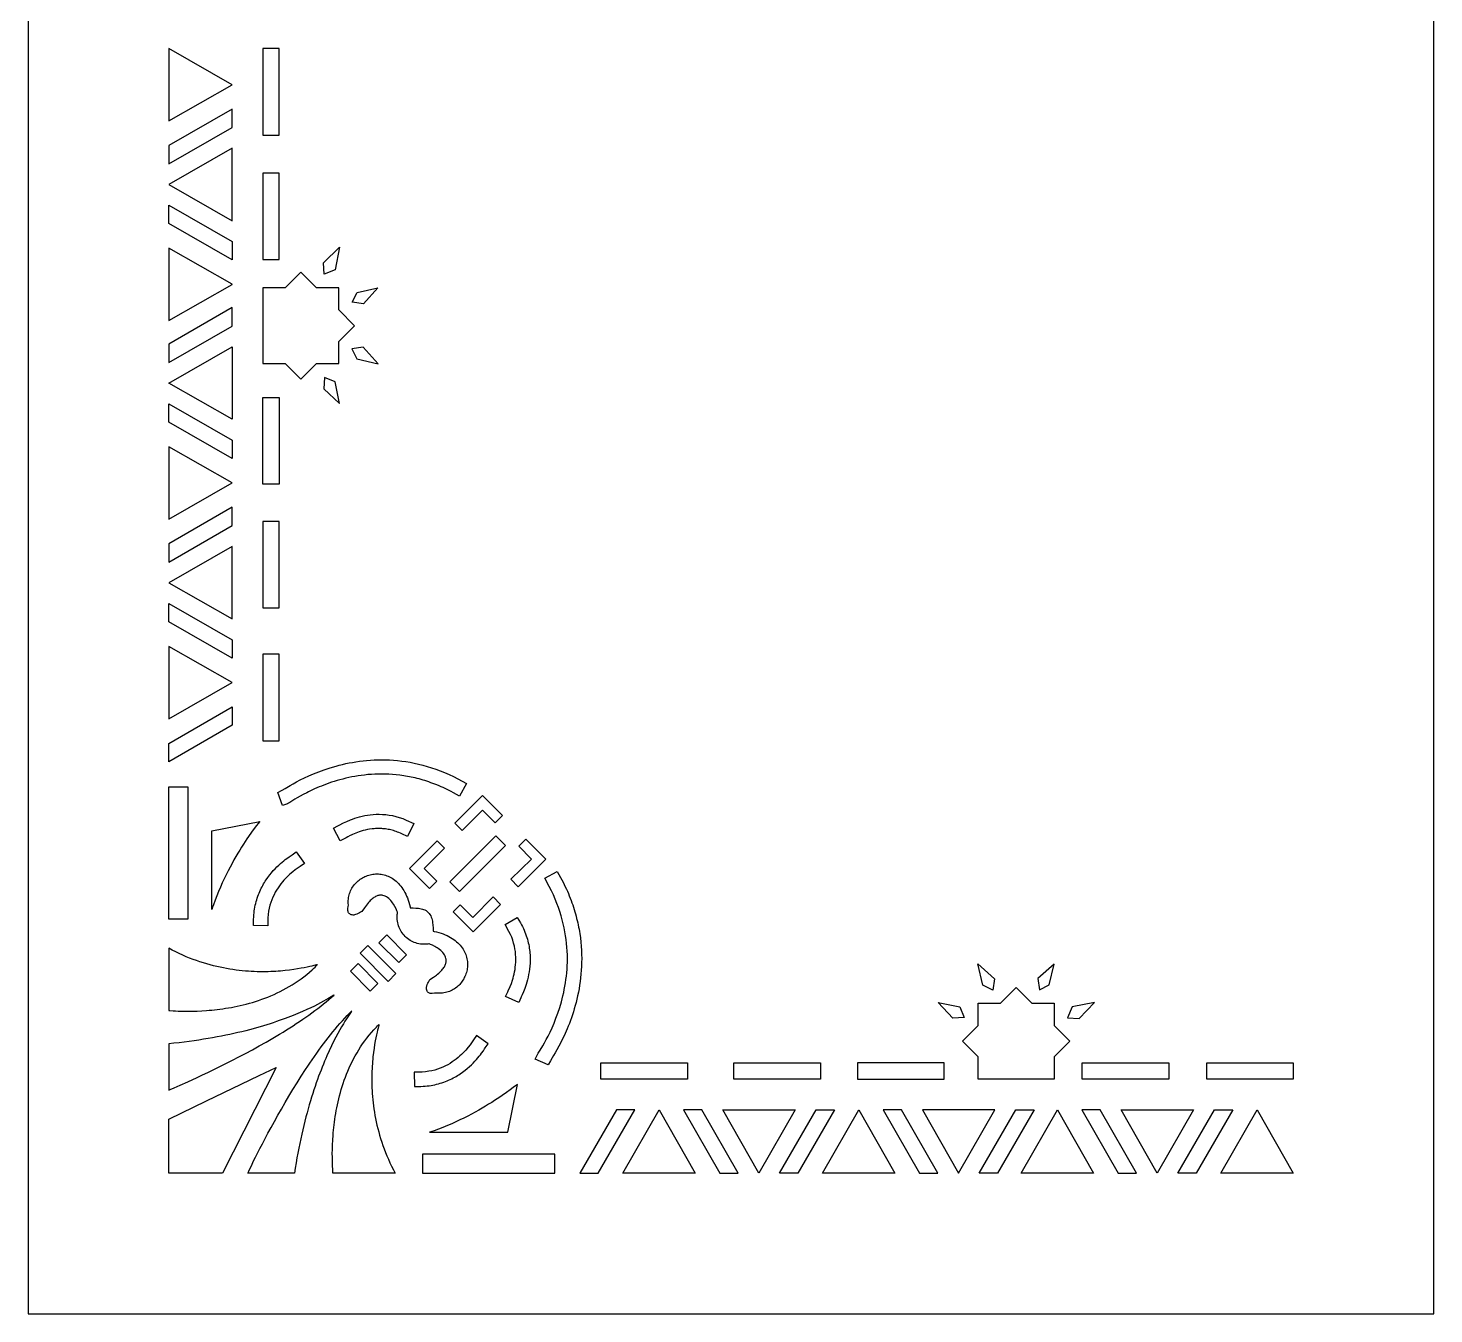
# Model space of a CAD drawing. Extents: x 2828 to 3228, y -800 to 800.
# Drawn here: x 2828.1 to 3228.1, y -800 to -434.2 of the extents above; entities that cross this region are included whole.
import ezdxf

# ---------------------------------------------------------------- set-up
doc = ezdxf.new("R2010")
doc.units = 0
doc.layers.add('LAYER_1', color=18, linetype='CONTINUOUS')

msp = doc.modelspace()

# ---------------------------------------------------------------- linework, layer by layer
at = {"layer": 'LAYER_1'}
for points in [[(2828.14, -800), (3228.14, -800), (3228.14, 800), (2828.14, 800)], [(2886.2, -450.3), (2886.2, -450.3), (2868.14, -440), (2868.14, -450.3), (2868.14, -450.3), (2868.14, -450.3), (2868.14, -460.59), (2886.2, -450.3)], [(2899.56, -464.62), (2899.56, -440), (2894.96, -440), (2894.96, -464.62)], [(2886.2, -462.45), (2886.2, -457.22), (2868.14, -467.59), (2868.14, -468.65), (2868.14, -472.81)], [(2886.2, -478.7), (2886.2, -468.4), (2868.14, -478.7), (2886.2, -488.99)], [(2899.56, -500.06), (2899.56, -475.44), (2894.96, -475.44), (2894.96, -500.06)], [(2886.2, -500.17), (2868.14, -489.8), (2868.14, -488.74), (2868.14, -484.58), (2886.2, -494.94)], [(2886.2, -507.1), (2886.2, -507.09), (2868.14, -496.8), (2868.14, -507.09), (2868.14, -507.1), (2868.14, -507.1), (2868.14, -517.39), (2886.2, -507.1)], [(2912.39, -504.19), (2912.17, -500.93), (2916.78, -496.56), (2915.52, -502.94)], [(2894.96, -518.86), (2894.96, -529.59), (2894.96, -529.65), (2901.28, -529.66), (2905.75, -534.12), (2910.23, -529.66), (2916.55, -529.65), (2916.55, -523.33), (2921.02, -518.86), (2916.55, -514.38), (2916.55, -508.06), (2910.23, -508.05), (2905.75, -503.59), (2901.28, -508.05), (2894.96, -508.06), (2894.96, -508.12)], [(2920.37, -512.2), (2921.75, -509.42), (2927.62, -508.05), (2923.53, -512.67)], [(2886.2, -518.95), (2886.2, -513.72), (2868.14, -524.1), (2868.14, -525.16), (2868.14, -529.31)], [(2868.14, -535.2), (2886.2, -524.9), (2886.2, -535.2), (2886.2, -545.5)], [(2920.27, -525.46), (2921.69, -528.32), (2927.72, -529.72), (2923.52, -524.98)], [(2912.45, -533.63), (2912.24, -536.8), (2916.71, -541.04), (2915.49, -534.85)], [(2899.56, -539.32), (2899.56, -563.94), (2894.96, -563.94), (2894.96, -539.32)], [(2886.2, -556.68), (2868.14, -546.3), (2868.14, -545.24), (2868.14, -541.09), (2886.2, -551.44)], [(2886.2, -563.6), (2886.2, -563.6), (2868.14, -553.3), (2868.14, -563.6), (2868.14, -563.6), (2868.14, -563.6), (2868.14, -573.9), (2886.2, -563.6)], [(2886.2, -575.75), (2886.2, -570.52), (2868.14, -580.89), (2868.14, -581.96), (2868.14, -586.11)], [(2899.56, -599.14), (2899.56, -574.52), (2894.96, -574.52), (2894.96, -599.14)], [(2886.2, -592), (2886.2, -581.7), (2868.14, -592), (2886.2, -602.29)], [(2886.2, -613.47), (2868.14, -603.1), (2868.14, -602.04), (2868.14, -597.89), (2886.2, -608.24)], [(2886.2, -620.4), (2886.2, -620.39), (2868.14, -610.1), (2868.14, -620.39), (2868.14, -620.4), (2868.14, -620.4), (2868.14, -630.69), (2886.2, -620.4)], [(2899.56, -636.93), (2899.56, -612.31), (2894.96, -612.31), (2894.96, -636.93)], [(2886.2, -632.55), (2868.14, -642.91), (2868.14, -638.75), (2868.14, -637.69), (2886.2, -627.32)], [(2900.49, -655.36), (2899.19, -651.64), (2900.28, -651.13), (2900.46, -651.02), (2901.31, -650.49), (2902.67, -649.67), (2903.52, -649.18), (2904.49, -648.66), (2905.56, -648.1), (2906.74, -647.52), (2908.01, -646.93), (2909.38, -646.34), (2910.85, -645.76), (2912.4, -645.19), (2914.05, -644.65), (2915.76, -644.14), (2916.66, -643.9), (2917.57, -643.68), (2918.5, -643.46), (2919.45, -643.27), (2920.42, -643.09), (2921.41, -642.92), (2922.41, -642.78), (2923.43, -642.65), (2924.46, -642.54), (2925.52, -642.46), (2926.58, -642.4), (2927.67, -642.36), (2928.76, -642.35), (2929.87, -642.36), (2931, -642.41), (2932.14, -642.48), (2933.29, -642.58), (2934.45, -642.71), (2935.62, -642.88), (2936.81, -643.08), (2938.01, -643.31), (2939.21, -643.58), (2940.43, -643.89), (2941.65, -644.23), (2942.89, -644.61), (2944.13, -645.04), (2945.38, -645.5), (2946.64, -646.01), (2947.9, -646.57), (2949.17, -647.16), (2950.44, -647.81), (2952.83, -649.1), (2950.87, -652.67), (2949.15, -651.72), (2948.56, -651.41), (2947.97, -651.11), (2947.38, -650.82), (2946.8, -650.54), (2946.22, -650.27), (2945.64, -650.01), (2945.06, -649.76), (2944.48, -649.52), (2943.9, -649.29), (2943.33, -649.07), (2942.76, -648.87), (2942.19, -648.67), (2941.62, -648.48), (2941.06, -648.3), (2940.5, -648.13), (2939.94, -647.97), (2939.38, -647.81), (2938.83, -647.67), (2938.27, -647.53), (2937.72, -647.41), (2937.17, -647.29), (2936.63, -647.18), (2936.08, -647.07), (2935.54, -646.98), (2935.01, -646.9), (2933.94, -646.74), (2932.88, -646.62), (2931.83, -646.53), (2930.79, -646.47), (2929.77, -646.43), (2928.76, -646.41), (2927.76, -646.42), (2926.77, -646.46), (2925.8, -646.51), (2924.83, -646.59), (2923.89, -646.69), (2922.95, -646.8), (2922.03, -646.94), (2921.13, -647.09), (2920.24, -647.25), (2919.37, -647.44), (2918.51, -647.63), (2917.67, -647.84), (2916.85, -648.06), (2916.05, -648.29), (2915.26, -648.52), (2914.49, -648.77), (2913.74, -649.03), (2913.01, -649.29), (2912.3, -649.55), (2911.61, -649.82), (2910.94, -650.09), (2910.3, -650.37), (2909.67, -650.64), (2909.07, -650.92), (2908.49, -651.19), (2907.93, -651.46), (2907.4, -651.72), (2906.4, -652.24), (2905.51, -652.73), (2904.72, -653.19), (2904.03, -653.59), (2903.45, -653.95), (2902.58, -654.49), (2902.25, -654.69), (2901.92, -654.86)], [(2868.14, -650.06), (2873.57, -650.06), (2873.57, -687.73), (2868.14, -687.73)], [(2949.55, -660.4), (2957.4, -652.55), (2963.08, -658.23), (2961.05, -660.28), (2957.42, -656.69), (2951.67, -662.5)], [(2894.03, -659.89), (2893.59, -660.46), (2893.12, -661.08), (2892.49, -661.92), (2891.74, -662.96), (2890.88, -664.2), (2890.41, -664.88), (2889.93, -665.61), (2889.42, -666.39), (2888.9, -667.2), (2888.37, -668.06), (2887.83, -668.96), (2887.28, -669.89), (2886.72, -670.86), (2886.16, -671.87), (2885.59, -672.91), (2885.03, -673.98), (2884.47, -675.09), (2883.92, -676.23), (2883.38, -677.39), (2882.84, -678.58), (2882.32, -679.8), (2881.82, -681.05), (2881.33, -682.32), (2880.86, -683.61), (2880.63, -684.26), (2880.41, -684.92), (2880.41, -662.59)], [(2936.05, -664.2), (2934.47, -663.42), (2934.07, -663.24), (2933.67, -663.07), (2933.28, -662.91), (2932.89, -662.77), (2932.5, -662.64), (2932.11, -662.52), (2931.72, -662.41), (2931.34, -662.32), (2930.96, -662.23), (2930.58, -662.16), (2930.21, -662.1), (2929.84, -662.05), (2929.47, -662), (2929.11, -661.97), (2928.74, -661.95), (2928.39, -661.93), (2928.03, -661.92), (2927.68, -661.92), (2927.33, -661.93), (2926.98, -661.95), (2926.64, -661.97), (2926.31, -662), (2925.99, -662.04), (2925.32, -662.13), (2924.69, -662.24), (2924.07, -662.37), (2923.48, -662.52), (2922.91, -662.68), (2922.37, -662.85), (2921.85, -663.03), (2921.36, -663.22), (2920.9, -663.4), (2920.47, -663.59), (2920.08, -663.77), (2919.73, -663.94), (2919.1, -664.27), (2918.64, -664.53), (2918.27, -664.74), (2916.95, -665.43), (2915.07, -661.82), (2916.31, -661.18), (2916.64, -660.99), (2917.9, -660.31), (2918.81, -659.88), (2919.87, -659.44), (2920.46, -659.21), (2921.08, -658.99), (2921.74, -658.79), (2922.43, -658.59), (2923.15, -658.41), (2923.91, -658.25), (2924.69, -658.11), (2925.5, -658), (2926.33, -657.92), (2927.19, -657.87), (2928.07, -657.86), (2928.97, -657.89), (2929.89, -657.96), (2930.83, -658.08), (2931.78, -658.25), (2932.75, -658.48), (2933.73, -658.76), (2934.72, -659.11), (2935.72, -659.52), (2937.85, -660.53)], [(2936.67, -673.28), (2944.52, -665.43), (2946.61, -667.55), (2940.8, -673.3), (2944.39, -676.93), (2942.35, -678.96)], [(2948.14, -677.11), (2961.23, -664.03), (2963.99, -666.78), (2950.9, -679.86)], [(2967.61, -678.46), (2975.46, -670.61), (2969.78, -664.93), (2967.73, -666.96), (2971.33, -670.59), (2965.51, -676.34)], [(2896.32, -689.57), (2892.27, -689.51), (2892.3, -687.68), (2892.32, -687.09), (2892.36, -686.51), (2892.42, -685.94), (2892.49, -685.37), (2892.57, -684.82), (2892.67, -684.27), (2892.78, -683.73), (2892.9, -683.21), (2893.03, -682.69), (2893.18, -682.18), (2893.33, -681.69), (2893.5, -681.2), (2893.68, -680.73), (2893.87, -680.26), (2894.06, -679.8), (2894.26, -679.36), (2894.47, -678.92), (2894.69, -678.5), (2894.92, -678.08), (2895.15, -677.68), (2895.38, -677.29), (2895.62, -676.9), (2895.87, -676.52), (2896.36, -675.81), (2896.88, -675.13), (2897.39, -674.5), (2897.91, -673.9), (2898.43, -673.34), (2898.95, -672.81), (2899.46, -672.33), (2899.95, -671.88), (2900.43, -671.46), (2900.89, -671.09), (2901.32, -670.74), (2901.74, -670.43), (2902.44, -669.93), (2902.99, -669.56), (2903.28, -669.37), (2904.39, -668.58), (2906.75, -671.89), (2905.57, -672.73), (2905.23, -672.95), (2904.14, -673.71), (2903.44, -674.25), (2902.64, -674.92), (2902.23, -675.3), (2901.81, -675.7), (2901.38, -676.14), (2900.94, -676.61), (2900.51, -677.11), (2900.08, -677.64), (2899.66, -678.2), (2899.25, -678.79), (2898.85, -679.41), (2898.47, -680.06), (2898.11, -680.74), (2897.78, -681.45), (2897.47, -682.19), (2897.2, -682.96), (2896.95, -683.76), (2896.75, -684.6), (2896.58, -685.47), (2896.46, -686.37), (2896.38, -687.31)], [(2953.16, -700.95), (2953.13, -701.34), (2953.08, -701.74), (2953.02, -702.13), (2952.94, -702.51), (2952.83, -702.89), (2952.72, -703.26), (2952.58, -703.63), (2952.43, -703.99), (2952.26, -704.34), (2952.08, -704.69), (2951.88, -705.02), (2951.67, -705.35), (2951.44, -705.66), (2951.2, -705.96), (2950.94, -706.26), (2950.67, -706.54), (2950.38, -706.8), (2950.08, -707.06), (2949.77, -707.29), (2949.45, -707.52), (2949.11, -707.73), (2948.76, -707.92), (2948.4, -708.09), (2948.03, -708.25), (2947.65, -708.38), (2947.26, -708.5), (2946.86, -708.6), (2946.45, -708.68), (2946.03, -708.73), (2945.6, -708.76), (2945.17, -708.78), (2944.72, -708.76), (2944.33, -708.73), (2944.11, -708.75), (2943.8, -708.8), (2943.1, -708.87), (2942.73, -708.85), (2942.52, -708.81), (2942.32, -708.75), (2942.13, -708.66), (2941.94, -708.52), (2941.78, -708.35), (2941.66, -708.15), (2941.56, -707.9), (2941.5, -707.65), (2941.48, -707.41), (2941.49, -707.17), (2941.52, -706.94), (2941.58, -706.72), (2941.73, -706.32), (2941.92, -705.94), (2942.1, -705.6), (2942.48, -704.86), (2943.52, -704.18), (2944.32, -703.6), (2944.67, -703.31), (2945, -703.03), (2945.3, -702.76), (2945.58, -702.49), (2945.82, -702.22), (2946.04, -701.96), (2946.24, -701.71), (2946.42, -701.46), (2946.57, -701.22), (2946.7, -700.98), (2946.81, -700.75), (2946.9, -700.52), (2946.97, -700.31), (2947.03, -700.09), (2947.07, -699.89), (2947.09, -699.68), (2947.1, -699.49), (2947.09, -699.29), (2947.07, -699.1), (2947.04, -698.92), (2946.94, -698.55), (2946.8, -698.2), (2946.61, -697.86), (2946.39, -697.52), (2946.13, -697.21), (2945.84, -696.9), (2945.53, -696.61), (2945.2, -696.34), (2944.86, -696.09), (2944.52, -695.85), (2944.17, -695.64), (2943.83, -695.45), (2943.19, -695.13), (2942.65, -694.9), (2942.25, -694.76), (2942.16, -694.74), (2941.92, -694.78), (2941.67, -694.81), (2941.43, -694.84), (2941.19, -694.85), (2940.71, -694.86), (2940.24, -694.84), (2939.77, -694.79), (2939.32, -694.72), (2938.87, -694.61), (2938.43, -694.48), (2938.01, -694.33), (2937.59, -694.15), (2937.19, -693.95), (2936.81, -693.73), (2936.43, -693.48), (2936.07, -693.21), (2935.73, -692.93), (2935.41, -692.62), (2935.1, -692.3), (2934.81, -691.96), (2934.54, -691.6), (2934.3, -691.23), (2934.07, -690.84), (2933.87, -690.44), (2933.69, -690.03), (2933.53, -689.6), (2933.4, -689.17), (2933.3, -688.72), (2933.22, -688.27), (2933.17, -687.8), (2933.14, -687.33), (2933.15, -686.85), (2933.17, -686.61), (2933.19, -686.37), (2933.22, -686.12), (2933.26, -685.88), (2933.23, -685.74), (2933.08, -685.34), (2932.84, -684.78), (2932.51, -684.14), (2932.1, -683.44), (2931.86, -683.1), (2931.61, -682.76), (2931.34, -682.43), (2931.05, -682.12), (2930.75, -681.83), (2930.44, -681.58), (2930.11, -681.35), (2929.77, -681.17), (2929.42, -681.03), (2929.05, -680.93), (2928.87, -680.9), (2928.69, -680.89), (2928.5, -680.88), (2928.3, -680.89), (2928.1, -680.92), (2927.89, -680.96), (2927.68, -681.01), (2927.46, -681.08), (2927.24, -681.18), (2927.01, -681.29), (2926.78, -681.42), (2926.53, -681.57), (2926.29, -681.75), (2926.03, -681.95), (2925.77, -682.17), (2925.51, -682.42), (2925.24, -682.7), (2924.97, -682.99), (2924.4, -683.68), (2923.82, -684.48), (2923.13, -685.53), (2922.71, -685.73), (2922.4, -685.9), (2921.68, -686.27), (2921.28, -686.42), (2921.05, -686.48), (2920.82, -686.52), (2920.59, -686.53), (2920.34, -686.5), (2920.09, -686.45), (2919.85, -686.35), (2919.64, -686.22), (2919.47, -686.06), (2919.34, -685.88), (2919.24, -685.68), (2919.18, -685.48), (2919.14, -685.28), (2919.13, -684.91), (2919.15, -684.54), (2919.2, -684.21), (2919.26, -683.67), (2919.23, -683.28), (2919.22, -682.84), (2919.23, -682.41), (2919.26, -681.98), (2919.32, -681.56), (2919.39, -681.15), (2919.49, -680.75), (2919.61, -680.36), (2919.74, -679.98), (2919.9, -679.61), (2920.07, -679.25), (2920.26, -678.91), (2920.47, -678.57), (2920.69, -678.25), (2920.93, -677.94), (2921.18, -677.64), (2921.45, -677.35), (2921.73, -677.08), (2922.02, -676.82), (2922.32, -676.58), (2922.63, -676.35), (2922.96, -676.14), (2923.29, -675.94), (2923.63, -675.75), (2923.98, -675.59), (2924.34, -675.43), (2924.71, -675.3), (2925.08, -675.18), (2925.46, -675.08), (2925.84, -675), (2926.23, -674.93), (2926.62, -674.88), (2927.01, -674.85), (2927.41, -674.84), (2927.81, -674.85), (2928.21, -674.88), (2928.61, -674.93), (2929.01, -675), (2929.41, -675.09), (2929.8, -675.2), (2930.2, -675.33), (2930.59, -675.48), (2930.98, -675.66), (2931.36, -675.86), (2931.74, -676.08), (2932.11, -676.32), (2932.47, -676.59), (2932.83, -676.88), (2933.18, -677.2), (2933.51, -677.53), (2933.84, -677.89), (2934.16, -678.28), (2934.47, -678.69), (2934.77, -679.13), (2935.05, -679.59), (2935.32, -680.07), (2935.58, -680.58), (2935.82, -681.12), (2936.05, -681.68), (2936.26, -682.27), (2936.46, -682.88), (2936.64, -683.52), (2936.81, -684.19), (2936.87, -684.5), (2937.08, -684.51), (2937.74, -684.52), (2938.45, -684.54), (2939.19, -684.6), (2939.57, -684.66), (2939.94, -684.73), (2940.31, -684.82), (2940.68, -684.94), (2941.03, -685.09), (2941.37, -685.27), (2941.69, -685.5), (2941.99, -685.76), (2942.26, -686.06), (2942.49, -686.4), (2942.69, -686.75), (2942.85, -687.11), (2942.98, -687.49), (2943.08, -687.88), (2943.17, -688.27), (2943.23, -688.67), (2943.32, -689.44), (2943.36, -690.19), (2943.38, -691.1), (2943.69, -691.17), (2944.37, -691.33), (2945.01, -691.51), (2945.63, -691.7), (2946.23, -691.91), (2946.8, -692.14), (2947.34, -692.38), (2947.85, -692.64), (2948.34, -692.91), (2948.81, -693.19), (2949.25, -693.49), (2949.67, -693.79), (2950.06, -694.11), (2950.42, -694.44), (2950.77, -694.78), (2951.08, -695.12), (2951.38, -695.48), (2951.65, -695.84), (2951.9, -696.22), (2952.12, -696.59), (2952.32, -696.98), (2952.5, -697.36), (2952.66, -697.76), (2952.8, -698.15), (2952.91, -698.55), (2953, -698.95), (2953.07, -699.35), (2953.12, -699.75), (2953.15, -700.15), (2953.17, -700.55)], [(2985.59, -696.58), (2985.63, -697.75), (2985.65, -698.89), (2985.64, -700.03), (2985.6, -701.15), (2985.54, -702.25), (2985.45, -703.33), (2985.34, -704.4), (2985.21, -705.45), (2985.06, -706.49), (2984.89, -707.5), (2984.7, -708.5), (2984.5, -709.48), (2984.28, -710.44), (2984.05, -711.37), (2983.8, -712.29), (2983.55, -713.19), (2983.28, -714.07), (2983.01, -714.92), (2982.72, -715.75), (2982.43, -716.56), (2982.14, -717.35), (2981.84, -718.12), (2981.54, -718.86), (2981.23, -719.57), (2980.93, -720.27), (2980.63, -720.93), (2980.32, -721.58), (2979.73, -722.78), (2979.16, -723.88), (2978.62, -724.87), (2978.11, -725.75), (2977.66, -726.51), (2977.27, -727.15), (2976.74, -728), (2976.08, -729.1), (2972.46, -727.53), (2973.09, -726.18), (2973.28, -725.87), (2973.81, -725.01), (2974.6, -723.7), (2975.07, -722.89), (2975.57, -721.97), (2976.1, -720.95), (2976.65, -719.82), (2977.22, -718.61), (2977.78, -717.3), (2978.34, -715.9), (2978.88, -714.42), (2979.4, -712.85), (2979.88, -711.21), (2980.11, -710.36), (2980.32, -709.5), (2980.53, -708.61), (2980.71, -707.71), (2980.88, -706.79), (2981.04, -705.86), (2981.18, -704.91), (2981.3, -703.94), (2981.4, -702.96), (2981.48, -701.97), (2981.54, -700.96), (2981.57, -699.94), (2981.58, -698.9), (2981.57, -697.85), (2981.53, -696.79), (2981.46, -695.71), (2981.37, -694.63), (2981.24, -693.53), (2981.08, -692.42), (2980.9, -691.3), (2980.68, -690.18), (2980.42, -689.04), (2980.13, -687.89), (2979.8, -686.73), (2979.44, -685.56), (2979.04, -684.39), (2978.6, -683.2), (2978.11, -682.01), (2977.59, -680.81), (2977.02, -679.61), (2976.41, -678.4), (2975.14, -676.06), (2978.7, -674.1), (2979.66, -675.86), (2980.01, -676.51), (2980.35, -677.17), (2980.68, -677.83), (2980.99, -678.48), (2981.29, -679.13), (2981.58, -679.78), (2981.86, -680.43), (2982.13, -681.08), (2982.39, -681.73), (2982.63, -682.38), (2982.87, -683.02), (2983.09, -683.66), (2983.31, -684.3), (2983.51, -684.94), (2983.7, -685.57), (2983.89, -686.21), (2984.06, -686.84), (2984.22, -687.47), (2984.38, -688.1), (2984.52, -688.72), (2984.66, -689.34), (2984.78, -689.96), (2984.9, -690.58), (2985, -691.19), (2985.1, -691.81), (2985.27, -693.02), (2985.41, -694.22), (2985.52, -695.41)], [(2954.73, -691.33), (2962.58, -683.49), (2960.46, -681.39), (2954.71, -687.2), (2951.07, -683.61), (2949.05, -685.66)], [(2963.85, -689.23), (2967.34, -687.19), (2968.26, -688.77), (2968.55, -689.29), (2968.82, -689.81), (2969.06, -690.33), (2969.3, -690.85), (2969.51, -691.37), (2969.71, -691.89), (2969.89, -692.4), (2970.06, -692.92), (2970.21, -693.43), (2970.34, -693.94), (2970.47, -694.45), (2970.57, -694.95), (2970.67, -695.45), (2970.75, -695.94), (2970.81, -696.43), (2970.87, -696.92), (2970.91, -697.4), (2970.95, -697.88), (2970.97, -698.35), (2970.98, -698.81), (2970.98, -699.27), (2970.97, -699.73), (2970.95, -700.19), (2970.9, -701.04), (2970.81, -701.89), (2970.69, -702.7), (2970.55, -703.48), (2970.4, -704.23), (2970.23, -704.95), (2970.04, -705.62), (2969.85, -706.26), (2969.65, -706.86), (2969.46, -707.42), (2969.26, -707.94), (2969.07, -708.42), (2968.72, -709.21), (2968.44, -709.81), (2968.29, -710.13), (2967.75, -711.37), (2964.02, -709.75), (2964.6, -708.42), (2964.77, -708.07), (2965.31, -706.85), (2965.64, -706.03), (2965.97, -705.04), (2966.13, -704.51), (2966.29, -703.94), (2966.43, -703.34), (2966.56, -702.71), (2966.68, -702.06), (2966.77, -701.39), (2966.85, -700.69), (2966.89, -699.98), (2966.91, -699.24), (2966.9, -698.49), (2966.86, -697.72), (2966.78, -696.94), (2966.66, -696.15), (2966.5, -695.34), (2966.29, -694.53), (2966.04, -693.71), (2965.73, -692.87), (2965.37, -692.04), (2964.96, -691.19)], [(2868.14, -696), (2868.14, -713.71), (2868.25, -713.71), (2868.51, -713.72), (2869.43, -713.78), (2870.08, -713.81), (2870.84, -713.85), (2871.72, -713.87), (2872.7, -713.89), (2873.78, -713.9), (2874.95, -713.88), (2876.2, -713.85), (2877.54, -713.79), (2878.94, -713.69), (2879.67, -713.63), (2880.41, -713.57), (2881.17, -713.49), (2881.94, -713.4), (2882.72, -713.3), (2883.52, -713.19), (2884.32, -713.07), (2885.14, -712.94), (2885.97, -712.79), (2886.8, -712.63), (2887.65, -712.46), (2888.5, -712.27), (2889.36, -712.07), (2890.22, -711.85), (2891.09, -711.62), (2891.96, -711.37), (2892.84, -711.1), (2893.72, -710.81), (2894.6, -710.51), (2895.48, -710.19), (2896.36, -709.85), (2897.24, -709.49), (2898.12, -709.11), (2898.99, -708.7), (2899.86, -708.28), (2900.73, -707.84), (2901.59, -707.37), (2902.45, -706.88), (2903.3, -706.37), (2904.14, -705.84), (2904.98, -705.28), (2905.8, -704.69), (2906.62, -704.08), (2907.42, -703.44), (2908.22, -702.78), (2909, -702.09), (2909.38, -701.74), (2909.77, -701.38), (2910.14, -701.01), (2910.52, -700.63), (2910.42, -700.65), (2910.21, -700.7), (2909.45, -700.89), (2908.91, -701.03), (2908.28, -701.18), (2907.54, -701.34), (2906.72, -701.51), (2905.8, -701.69), (2904.8, -701.86), (2903.71, -702.03), (2902.54, -702.19), (2901.3, -702.33), (2900.66, -702.4), (2899.99, -702.46), (2899.31, -702.51), (2898.61, -702.56), (2897.9, -702.6), (2897.16, -702.63), (2896.42, -702.65), (2895.66, -702.67), (2894.88, -702.67), (2894.09, -702.67), (2893.29, -702.65), (2892.47, -702.62), (2891.65, -702.58), (2890.8, -702.53), (2889.95, -702.46), (2889.09, -702.38), (2888.21, -702.29), (2887.33, -702.18), (2886.43, -702.06), (2885.53, -701.92), (2884.62, -701.76), (2883.69, -701.59), (2882.76, -701.4), (2881.83, -701.19), (2880.88, -700.96), (2879.93, -700.71), (2878.97, -700.44), (2878.01, -700.15), (2877.04, -699.84), (2876.06, -699.51), (2875.08, -699.16), (2874.1, -698.78), (2873.11, -698.38), (2872.12, -697.95), (2871.13, -697.5), (2870.13, -697.03), (2869.14, -696.53)], [(2932.78, -703.2), (2930.58, -705.4), (2922.59, -697.42), (2924.79, -695.22)], [(2927.97, -694.39), (2930.18, -692.18), (2935.82, -697.82), (2933.62, -700.02)], [(2927.67, -705.96), (2925.47, -708.17), (2919.83, -702.53), (2922.03, -700.33)], [(3102.64, -707.89), (3099.79, -706.46), (3098.38, -700.44), (3103.13, -704.64)], [(3115.92, -707.79), (3118.7, -706.4), (3120.06, -700.54), (3115.44, -704.63)], [(3109.25, -733.19), (3098.51, -733.19), (3098.45, -733.19), (3098.44, -726.87), (3093.98, -722.4), (3098.44, -717.93), (3098.45, -711.61), (3104.78, -711.6), (3109.25, -707.14), (3113.73, -711.6), (3120.05, -711.61), (3120.06, -717.93), (3124.53, -722.4), (3120.06, -726.87), (3120.05, -733.19), (3119.99, -733.19)], [(2915.18, -709.28), (2915.09, -709.32), (2914.93, -709.43), (2914.34, -709.79), (2913.41, -710.35), (2912.82, -710.69), (2912.14, -711.07), (2911.38, -711.49), (2910.52, -711.94), (2909.58, -712.42), (2908.55, -712.92), (2907.42, -713.44), (2906.21, -713.99), (2904.91, -714.54), (2903.51, -715.11), (2902.02, -715.69), (2901.24, -715.98), (2900.44, -716.28), (2899.61, -716.57), (2898.77, -716.86), (2897.89, -717.16), (2897, -717.45), (2896.07, -717.74), (2895.13, -718.03), (2894.16, -718.31), (2893.17, -718.6), (2892.15, -718.88), (2891.11, -719.16), (2890.05, -719.43), (2888.96, -719.71), (2887.84, -719.97), (2886.71, -720.23), (2885.54, -720.49), (2884.36, -720.74), (2883.14, -720.99), (2881.91, -721.22), (2880.64, -721.45), (2879.36, -721.68), (2878.05, -721.89), (2876.71, -722.1), (2875.35, -722.3), (2873.96, -722.49), (2872.55, -722.67), (2871.11, -722.84), (2869.64, -723), (2868.15, -723.15), (2868.14, -736.4), (2868.58, -736.2), (2869.68, -735.71), (2871.38, -734.96), (2873.6, -733.96), (2876.26, -732.73), (2877.74, -732.03), (2879.31, -731.29), (2880.95, -730.49), (2882.67, -729.65), (2884.44, -728.77), (2886.26, -727.84), (2888.13, -726.88), (2890.03, -725.88), (2891.95, -724.84), (2893.89, -723.77), (2895.83, -722.67), (2897.78, -721.55), (2899.71, -720.4), (2900.67, -719.81), (2901.63, -719.22), (2902.57, -718.63), (2903.51, -718.03), (2904.44, -717.42), (2905.36, -716.81), (2906.27, -716.2), (2907.16, -715.59), (2908.04, -714.97), (2908.91, -714.34), (2909.76, -713.72), (2910.6, -713.09), (2911.41, -712.46), (2912.21, -711.83), (2912.98, -711.19), (2913.74, -710.56), (2914.47, -709.92)], [(3094.47, -715.7), (3091.3, -715.91), (3087.06, -711.44), (3093.26, -712.66)], [(3123.92, -715.76), (3127.19, -715.98), (3131.56, -711.37), (3125.18, -712.63)], [(2920.25, -713.78), (2920.2, -713.87), (2920.09, -714.03), (2919.7, -714.6), (2919.09, -715.49), (2918.72, -716.06), (2918.3, -716.72), (2917.84, -717.46), (2917.35, -718.29), (2916.82, -719.21), (2916.27, -720.21), (2915.68, -721.31), (2915.08, -722.49), (2914.45, -723.76), (2913.81, -725.12), (2913.15, -726.58), (2912.82, -727.34), (2912.49, -728.13), (2912.15, -728.94), (2911.82, -729.77), (2911.48, -730.63), (2911.14, -731.51), (2910.8, -732.41), (2910.46, -733.34), (2910.12, -734.29), (2909.79, -735.27), (2909.45, -736.27), (2909.12, -737.29), (2908.79, -738.34), (2908.46, -739.41), (2908.14, -740.51), (2907.82, -741.63), (2907.5, -742.78), (2907.19, -743.95), (2906.88, -745.15), (2906.58, -746.37), (2906.28, -747.62), (2905.99, -748.89), (2905.71, -750.19), (2905.43, -751.51), (2905.16, -752.86), (2904.9, -754.24), (2904.64, -755.64), (2904.4, -757.07), (2904.16, -758.52), (2903.93, -760), (2890.7, -760), (2890.77, -759.8), (2890.92, -759.43), (2891.16, -758.91), (2891.47, -758.24), (2891.85, -757.43), (2892.31, -756.49), (2892.83, -755.42), (2893.42, -754.25), (2894.08, -752.96), (2894.79, -751.58), (2895.56, -750.11), (2896.39, -748.56), (2897.27, -746.94), (2898.2, -745.25), (2899.17, -743.51), (2900.19, -741.73), (2901.26, -739.9), (2902.36, -738.05), (2903.49, -736.18), (2904.66, -734.29), (2905.86, -732.4), (2907.08, -730.51), (2907.71, -729.57), (2908.34, -728.64), (2908.97, -727.71), (2909.61, -726.79), (2910.25, -725.87), (2910.9, -724.97), (2911.55, -724.07), (2912.21, -723.19), (2912.87, -722.31), (2913.53, -721.45), (2914.2, -720.6), (2914.86, -719.77), (2915.53, -718.96), (2916.2, -718.16), (2916.88, -717.38), (2917.55, -716.62), (2918.23, -715.87), (2918.9, -715.15), (2919.57, -714.46)], [(2932.61, -760), (2914.88, -760), (2914.89, -759.89), (2914.87, -759.63), (2914.82, -758.71), (2914.78, -758.06), (2914.75, -757.3), (2914.72, -756.42), (2914.71, -755.44), (2914.7, -754.36), (2914.71, -753.19), (2914.75, -751.94), (2914.81, -750.61), (2914.9, -749.2), (2914.96, -748.48), (2915.03, -747.73), (2915.11, -746.98), (2915.19, -746.21), (2915.29, -745.42), (2915.4, -744.63), (2915.52, -743.82), (2915.66, -743), (2915.8, -742.18), (2915.96, -741.34), (2916.14, -740.5), (2916.33, -739.64), (2916.53, -738.79), (2916.75, -737.92), (2916.98, -737.05), (2917.23, -736.18), (2917.5, -735.31), (2917.79, -734.43), (2918.09, -733.55), (2918.41, -732.67), (2918.75, -731.79), (2919.11, -730.91), (2919.49, -730.03), (2919.89, -729.16), (2920.32, -728.29), (2920.76, -727.42), (2921.23, -726.56), (2921.72, -725.7), (2922.23, -724.85), (2922.76, -724.01), (2923.32, -723.17), (2923.91, -722.35), (2924.52, -721.53), (2925.16, -720.73), (2925.82, -719.94), (2926.51, -719.15), (2926.86, -718.77), (2927.23, -718.39), (2927.59, -718.01), (2927.97, -717.63), (2927.95, -717.73), (2927.9, -717.95), (2927.71, -718.7), (2927.58, -719.24), (2927.42, -719.87), (2927.26, -720.61), (2927.09, -721.44), (2926.91, -722.35), (2926.74, -723.36), (2926.57, -724.44), (2926.41, -725.61), (2926.27, -726.85), (2926.2, -727.49), (2926.14, -728.16), (2926.09, -728.84), (2926.04, -729.54), (2926, -730.25), (2925.97, -730.98), (2925.95, -731.73), (2925.93, -732.49), (2925.93, -733.27), (2925.94, -734.05), (2925.95, -734.86), (2925.98, -735.67), (2926.02, -736.5), (2926.07, -737.34), (2926.14, -738.19), (2926.22, -739.06), (2926.31, -739.93), (2926.42, -740.82), (2926.54, -741.71), (2926.68, -742.61), (2926.84, -743.53), (2927.01, -744.45), (2927.2, -745.38), (2927.41, -746.32), (2927.64, -747.26), (2927.89, -748.21), (2928.16, -749.17), (2928.45, -750.13), (2928.76, -751.1), (2929.09, -752.08), (2929.44, -753.06), (2929.82, -754.04), (2930.22, -755.03), (2930.65, -756.02), (2931.1, -757.01), (2931.58, -758), (2932.08, -759)], [(2938.02, -731.25), (2938.08, -735.3), (2939.9, -735.27), (2940.5, -735.25), (2941.08, -735.21), (2941.65, -735.16), (2942.22, -735.09), (2942.78, -735), (2943.32, -734.91), (2943.86, -734.8), (2944.38, -734.67), (2944.9, -734.54), (2945.41, -734.39), (2945.9, -734.24), (2946.39, -734.07), (2946.87, -733.89), (2947.33, -733.71), (2947.79, -733.51), (2948.23, -733.31), (2948.67, -733.1), (2949.09, -732.88), (2949.51, -732.66), (2949.91, -732.43), (2950.31, -732.19), (2950.69, -731.95), (2951.08, -731.7), (2951.78, -731.21), (2952.46, -730.7), (2953.1, -730.18), (2953.7, -729.66), (2954.26, -729.14), (2954.78, -728.63), (2955.27, -728.12), (2955.72, -727.63), (2956.13, -727.15), (2956.51, -726.69), (2956.85, -726.26), (2957.17, -725.84), (2957.67, -725.14), (2958.04, -724.59), (2958.22, -724.3), (2959.01, -723.19), (2955.7, -720.83), (2954.86, -722.01), (2954.65, -722.34), (2953.89, -723.43), (2953.34, -724.14), (2952.67, -724.93), (2952.3, -725.34), (2951.89, -725.77), (2951.45, -726.2), (2950.98, -726.63), (2950.48, -727.07), (2949.95, -727.5), (2949.39, -727.92), (2948.81, -728.33), (2948.19, -728.72), (2947.54, -729.1), (2946.86, -729.46), (2946.15, -729.79), (2945.4, -730.1), (2944.63, -730.38), (2943.83, -730.62), (2942.99, -730.83), (2942.12, -730.99), (2941.22, -731.11), (2940.28, -731.19)], [(2883.46, -760), (2868.14, -760), (2868.14, -744.65), (2878.93, -739.41), (2888.79, -734.63), (2893.87, -732.18), (2898.7, -729.86)], [(2991.14, -728.59), (3015.77, -728.59), (3015.77, -733.19), (2991.14, -733.19)], [(3028.94, -728.59), (3053.56, -728.59), (3053.56, -733.19), (3028.94, -733.19)], [(3088.78, -728.59), (3064.16, -728.59), (3064.16, -733.19), (3088.78, -733.19)], [(3128.06, -728.59), (3152.68, -728.59), (3152.68, -733.19), (3128.06, -733.19)], [(3163.51, -728.59), (3188.14, -728.59), (3188.14, -733.19), (3163.51, -733.19)], [(2967.36, -734.72), (2966.79, -735.16), (2966.16, -735.63), (2965.33, -736.26), (2964.28, -737.01), (2963.05, -737.87), (2962.36, -738.34), (2961.63, -738.82), (2960.86, -739.33), (2960.04, -739.85), (2959.18, -740.38), (2958.29, -740.92), (2957.35, -741.47), (2956.38, -742.03), (2955.37, -742.59), (2954.33, -743.16), (2953.26, -743.72), (2952.15, -744.28), (2951.01, -744.83), (2949.85, -745.37), (2948.66, -745.91), (2947.44, -746.43), (2946.19, -746.93), (2944.92, -747.42), (2943.63, -747.89), (2942.97, -748.11), (2942.31, -748.33), (2964.66, -748.33)], [(2995.52, -741.95), (2985.16, -760), (2989.31, -760), (2990.37, -760), (3000.75, -741.95)], [(3007.68, -741.95), (3007.68, -741.95), (3017.98, -760), (3007.68, -760), (3007.68, -760), (3007.67, -760), (2997.38, -760), (3007.67, -741.95)], [(3014.6, -741.95), (3024.98, -760), (3026.04, -760), (3030.2, -760), (3019.84, -741.95)], [(3036.09, -741.95), (3046.39, -741.95), (3036.09, -760), (3025.79, -741.95)], [(3052.34, -741.95), (3057.57, -741.95), (3047.19, -760), (3046.13, -760), (3041.98, -760)], [(3064.5, -741.95), (3064.5, -741.95), (3074.8, -760), (3064.5, -760), (3064.5, -760), (3064.49, -760), (3054.19, -760), (3064.49, -741.95)], [(3071.42, -741.95), (3081.8, -760), (3082.86, -760), (3087.01, -760), (3076.65, -741.95)], [(3092.9, -760), (3103.2, -741.95), (3092.9, -741.95), (3082.6, -741.95)], [(3109.16, -741.95), (3114.39, -741.95), (3104.01, -760), (3102.95, -760), (3098.79, -760)], [(3121.02, -741.95), (3121.02, -741.95), (3131.32, -760), (3121.02, -760), (3121.02, -760), (3121.02, -760), (3110.72, -760), (3121.02, -741.95)], [(3127.94, -741.95), (3138.32, -760), (3139.38, -760), (3143.54, -760), (3133.18, -741.95)], [(3149.43, -741.95), (3159.73, -741.95), (3149.43, -760), (3139.13, -741.95)], [(3165.68, -741.95), (3170.91, -741.95), (3160.53, -760), (3159.47, -760), (3155.32, -760)], [(3177.84, -741.95), (3177.84, -741.95), (3188.14, -760), (3177.84, -760), (3177.84, -760), (3177.83, -760), (3167.54, -760), (3177.83, -741.95)], [(2978, -760), (2978, -754.57), (2940.32, -754.57), (2940.32, -760)]]:
    msp.add_lwpolyline(points, close=True, dxfattribs=at)

doc.saveas('drawing.dxf')
